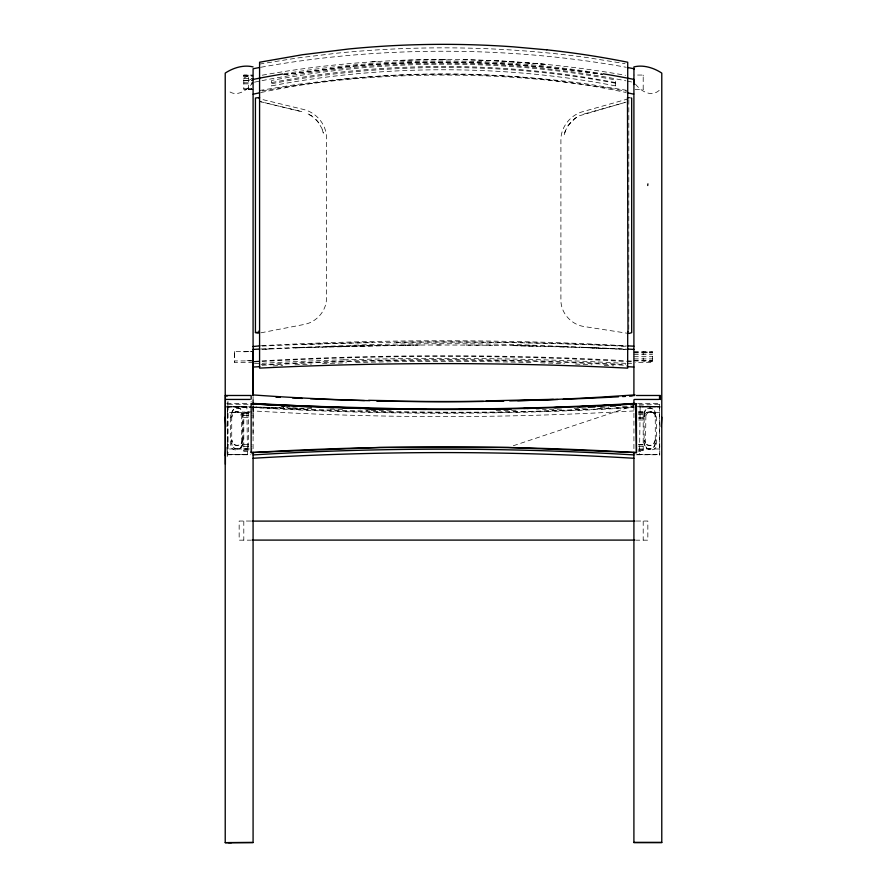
<?xml version="1.0" encoding="UTF-8"?>
<svg xmlns="http://www.w3.org/2000/svg" width="887" height="887" viewBox="0 0 887 887"><rect width="100%" height="100%" fill="white"/><g stroke="black" fill="none" stroke-linecap="round" stroke-linejoin="round"><path stroke-width="0.67" stroke-dasharray="4.43 3.33" d="M242.872 417.145L241.064 412.998A5.466 5.366 0 0 0 233.536 412.998L231.729 417.145C231.551 409.927 243.06 409.938 242.872 417.145L242.872 443.467L241.064 447.625A5.466 5.366 0 0 1 233.536 447.625L231.729 443.467L231.729 413.575L233.536 409.417A5.466 5.366 0 0 1 241.064 409.417L242.872 413.575L242.872 443.467C243.071 450.685 231.529 450.685 231.729 443.467M243.803 75.173L253.094 75.173L243.803 75.073L243.803 89.399L253.094 89.387L248.449 89.332L248.449 75.073M253.083 434.597L253.083 405.492M253.083 408.929L253.094 413.664M635.07 89.399L643.197 89.277M643.197 89.399L643.197 75.051L633.917 75.051M227.305 412.954L227.804 401.933M643.197 75.162L643.197 76.027M253.083 362.339L234.512 362.339L234.512 351.463L253.061 351.474L243.803 351.817M234.512 352.871L234.512 357.406M628.805 99.843L628.772 330.895M644.128 413.586L645.936 409.428A5.466 5.366 0 0 1 653.464 409.428L655.271 413.586L655.271 443.489L653.464 447.647A5.466 5.366 0 0 1 645.936 447.647L644.128 443.489L644.128 413.586C643.951 406.39 655.46 406.39 655.271 413.597M231.729 413.575C231.54 407.543 240.732 405.869 242.561 411.723M655.271 443.478C655.46 450.685 643.94 450.685 644.128 443.478M227.161 456.583L228.059 452.791L228.059 401.623M227.161 448.079L228.059 444.298M227.382 444.165L228.059 441.637M565.485 130.433L564.021 135.389L565.474 130.533L569.321 123.892L574.82 118.492L579.233 115.82L625.934 102.16M371.819 345.664L349.6 346.141L371.331 345.653A566.86 82.635 0 0 1 418.897 345.054L442.524 344.999M567.813 125.932L574.898 118.481L579.355 115.787M253.094 81.848C248.227 89.975 236.463 98.169 227.815 90.407M659.207 90.385C650.559 98.18 638.784 89.942 633.906 81.837M243.803 78.123L248.449 75.661M251.93 78.743L248.449 80.584L250.633 81.105M628.484 98.79L583.081 111.574C570.563 114.889 560.817 126.852 560.906 139.913L560.906 299.873C560.662 313.044 571.394 324.83 584.311 326.571L628.95 333.501M584.056 113.991L624.803 102.537M513.296 445.751L633.806 405.647M260.922 332.813L304.03 324.476C316.537 322.291 326.693 310.705 326.494 297.877L326.483 137.928C326.571 124.49 316.193 112.316 303.221 109.389L258.538 98.59M259.581 64.086L296.702 58.076L337.581 53.12A561.305 293.287 0 0 1 587.693 57.666L625.047 63.653M259.581 90.485L296.702 84.476L337.581 79.531A561.305 293.287 0 0 1 587.693 84.065L626.377 90.274M262.23 90.873L296.702 85.296L337.581 80.34A561.892 293.597 0 0 1 546.758 80.052L587.693 84.886L627.719 91.306M283.685 74.796L348.48 66.492A512.409 254.514 0 0 1 513.24 64.407L546.758 67.268A515.924 256.254 0 0 1 602.672 74.608M283.685 74.597L348.48 66.647A562.036 293.664 0 0 1 513.24 64.673L546.758 67.39A555.672 290.359 0 0 1 602.672 74.408M262.242 75.195A554.286 289.894 0 0 1 304.563 68.576A559.065 292.333 0 0 1 371.819 61.879C456.506 56.269 541.913 60.416 625.501 75.306M371.819 61.868L379.126 61.403M261.122 348.968L370.467 344.555A602.983 109.966 0 0 1 516.544 344.533L625.878 348.968M273.174 365.887L282.676 365.4M261.255 345.742L273.495 345.065A570.906 96.295 0 0 1 343.923 342.216A582.737 98.302 0 0 1 441.937 340.763A585.01 98.69 0 0 1 515.901 341.528A574.898 96.993 0 0 1 587.937 343.834L625.878 345.753M254.447 363.737L273.495 362.683A570.906 96.317 0 0 1 343.912 359.812M243.992 351.529L251.742 351.474M294.95 364.79L311.492 364.069M587.316 409.118L581.861 409.395C463.934 415.316 345.908 410.703 228.059 406.579M596.862 408.652L609.147 408.042M615.966 407.71L633.695 406.834M269.637 348.979L261.998 349.345L302.412 347.593M262.253 346.085C383.982 340.453 505.989 340.497 627.719 346.207M561.671 409.118L542.456 409.727M574.122 408.552L586.584 407.998M600.432 407.366L608.737 407M622.574 406.368L633.651 405.869M278.352 348.569L279.771 348.513M325.329 346.806L347.36 346.196L295.216 347.859L410.648 345.143M322.569 363.603L346.396 362.805M400.07 60.349L442.524 59.462M329.487 346.684L394.748 345.309M355.765 362.561L370.467 362.173A602.983 109.933 0 0 1 516.533 362.173L531.235 362.561M496.11 410.692L517.919 410.237M230.853 454.477L247.462 454.477L246.874 406.8A18.494 0.676 0 0 0 236.729 406.745L231.44 406.8M401.556 345.231L417.478 345.087M415.205 345.098L419.751 345.076M252.518 89.321L248.449 89.332M227.549 406.933L249.48 406.933M661.78 406.933L638.973 406.933M442.136 59.473L446.205 59.462M243.803 75.661L251.93 75.661M243.803 76.36L253.094 76.36M243.803 78.366L253.094 78.366M243.803 80.584L253.094 80.584M243.803 80.695L253.094 80.695M243.803 82.813L253.094 82.813M243.803 83.855L253.094 83.855M248.449 88.423L251.93 88.423M243.803 88.789L251.93 88.789M633.906 351.529L652.488 351.529L652.488 362.339L635.236 362.339M643.197 352.183L652.488 352.183M633.906 352.516L652.488 352.516M633.906 352.871L652.488 352.871M633.906 354.39L652.488 354.39M633.906 356.707L652.488 356.707M633.906 358.902L652.488 358.902M251.42 360.444L243.803 360.931M633.906 360.466L652.488 360.466M253.094 360.931L234.512 360.931L234.512 362.339L234.512 361.441M633.906 360.954L652.488 360.954M637.753 403.319L660.36 403.319M226.739 403.33L249.801 403.33M228.059 404.272L249.868 404.272M639.139 404.272L659.518 404.272M226.739 406.911L251.154 406.889M636.422 406.701L659.518 406.701M225.22 406.922L250.766 406.811M638.817 406.945L659.496 406.933M251.93 411.878L243.803 411.878L243.803 451.416L251.93 451.416M638.551 411.89L643.197 411.89L643.197 451.405L638.551 451.383M638.551 412.056L643.197 412.056M243.803 412.233L251.93 412.233M249.48 412.621L227.549 412.621L227.549 409.384M638.817 412.632L659.451 412.632M243.803 413.486L251.93 413.553M638.551 413.497L643.197 413.53M638.551 414.595L643.197 414.595M243.803 415.626L251.93 415.626M243.803 417.611L251.93 417.611M638.551 417.622L643.197 417.622M638.551 418.376L643.197 418.376M638.551 419.994L643.197 419.994M243.803 444.398L251.93 444.398M638.551 444.409L643.197 444.409M638.551 444.897L643.197 444.897M243.803 446.394L251.93 446.394M638.551 446.516L643.197 446.516M243.803 448.456L251.93 448.456M249.48 448.988L227.549 448.988L227.549 452.137M638.817 448.988L659.451 448.988M243.803 449.787L251.93 449.787M638.551 449.975L643.197 449.975M243.803 450.141L251.93 450.141M638.551 450.152L643.197 450.152M227.549 454.477L250.766 454.477M637.52 454.477L659.451 454.477M227.349 454.765L250.966 454.765M636.034 454.776L659.651 454.776M250.766 521.035L239.157 521.035L239.157 540.161L250.766 540.161M636.234 521.035L647.843 521.035L647.843 540.172L636.234 540.172M437.125 344.976L483.526 345.198M391.234 410.869L366.309 410.215M466.152 345.065L492.607 345.298M655.56 406.834L650.337 406.778A18.483 0.665 0 0 0 640.148 406.834L639.538 454.499L656.147 454.499M486.42 345.209L514.238 345.62A563.688 82.125 0 0 1 579.521 347.382L510.724 345.564M513.24 345.62L535.504 346.085M290.448 407.976L285.026 407.82L287.743 407.887M291.801 408.009L313.688 408.63M293.165 408.042L303.997 408.33M559.775 346.739L564.531 346.884M330.308 409.129L344.156 409.55M540.593 362.805L564.431 363.603M627.719 349.467L581.107 347.449L626.377 349.4M639.083 405.847L660.36 406.612M463.191 59.651L505.169 61.236L546.758 64.452L493.882 60.638M582.715 347.516L605.377 348.425M575.497 364.069L592.05 364.79M604.324 365.4L613.815 365.887M625.878 363.371L587.926 361.464A574.898 96.993 0 0 0 515.901 359.135A585.01 98.69 0 0 0 466.684 358.47M627.22 363.448L632.575 363.737M652.488 361.652L643.197 360.954L643.197 351.485M259.78 101.55L302.19 111.762L259.969 101.539M311.991 116.142L307.257 113.492L311.925 116.13L317.779 121.541L321.848 128.305L323.345 133.128L321.826 128.205M316.038 119.545L319.364 123.681M242.561 413.508L242.872 415.36M659.518 444.298L659.762 446.682M659.762 455.197L659.518 401.534M234.512 351.54L234.512 352.494M253.083 408.574L253.083 407.554A3174.895 3144.992 0 0 0 633.906 407.554M659.451 406.656L659.451 454.776M643.197 521.101L643.197 540.094M633.917 405.459L633.917 451.705M615.334 85.862L615.334 79.908A502.43 264.681 0 0 0 271.666 80.44L271.666 85.862M253.094 396.578L253.094 399.582M253.083 405.448L253.083 451.705M251.154 401.512L251.154 402.11M248.449 411.878L248.449 450.141M243.803 521.101L243.803 540.094M633.917 407.089A3173.109 3173.109 0 0 1 253.083 407.089M254.336 361.331A505.823 75.373 0 0 1 625.845 360.765M627.198 360.843A505.823 75.373 0 0 1 632.608 361.164M633.906 410.925A3174.939 3145.036 0 0 1 253.083 410.925M271.666 82.58A498.76 262.74 0 0 1 615.334 82.58M271.666 83.722A502.43 264.681 0 0 1 615.345 83.178M271.655 85.851A498.76 262.752 0 0 1 615.345 85.851M261.077 67.224A503.217 234.988 0 0 1 625.923 67.224M254.425 82.181A514.648 271.1 0 0 1 625.889 80.817M627.231 81.083A514.648 271.1 0 0 1 632.575 82.181M261.122 92.481A513.196 284.616 0 0 1 625.889 92.47M284.028 73.776A503.749 248.737 0 0 1 601.608 73.554M254.314 361.929A502.097 74.818 0 0 1 260.822 361.541M262.12 361.464A502.097 74.818 0 0 1 632.642 361.918M262.175 365.278A502.097 74.774 0 0 1 627.131 365.411M261.066 364.757A505.823 75.317 0 0 1 625.79 364.579M343.934 359.845A582.737 98.291 0 0 1 466.673 358.481M396.267 342.338A587.626 85.917 0 0 1 626.377 346.296M302.789 344.544A586.573 85.762 0 0 1 372.651 342.67M227.549 406.645L227.549 454.765L227.549 406.645M230.332 417.611L230.332 444.409C230.088 451.727 241.719 451.727 241.475 444.409L241.475 417.622C241.719 410.293 230.099 410.293 230.332 417.622M647.965 183.321L647.843 185.849L647.965 183.321M242.872 439.897L241.064 444.065A5.466 5.366 0 0 1 233.536 444.065L231.729 439.897C231.54 447.103 243.06 447.103 242.872 439.897M644.439 415.304L644.128 417.167C643.951 409.96 655.46 409.971 655.271 417.167L653.464 412.998A5.466 5.366 0 0 0 645.936 412.998L644.439 415.304M655.271 439.908C655.449 447.115 643.951 447.103 644.128 439.908L645.936 444.077A5.466 5.366 0 0 0 653.464 444.077L655.271 439.908M645.869 415.637L645.514 444.409C645.281 451.738 656.901 451.738 656.668 444.409L656.668 417.622C656.912 411.579 647.743 409.75 645.869 415.637M283.674 407.787L252.507 406.956L283.674 407.776"/><path stroke-width="1.33" d="M253.083 356.53L253.094 353.591M253.083 352.815L253.094 68.765A503.217 234.988 0 0 1 259.736 67.467M253.083 395.491L253.083 366.885M627.264 67.467A503.217 234.988 0 0 1 633.95 68.72L633.906 84.52M633.917 94.144L633.917 80.163M633.917 80.673L633.917 79.83M633.917 83.511L633.917 80.761M253.094 359.257L253.094 395.192M253.083 358.304L253.083 356.663M633.917 82.291L633.917 82.946M633.917 80.207L633.917 79.398A503.749 248.737 0 0 0 602.972 73.787M253.083 361.242L253.083 360.643M225.387 455.641L225.753 447.381M661.247 426.569L661.78 417.167M259.126 98.18L259.581 97.481L255.434 98.025L255.434 332.536L258.317 333.19M627.974 332.226L627.486 97.648L629.327 97.67M255.434 332.536L259.37 332.181L258.949 330.995M628.894 333.479L631.677 332.68L631.677 98.169L630.857 97.858M635.059 394.881L603.725 396.944A2647.95 2616.705 0 0 1 509.737 400.913M253.083 349.434L259.78 349.046M259.78 366.664L253.083 367.052L253.083 358.559M628.151 404.25L636.422 403.818L605.888 405.448A3264.903 3264.227 0 0 1 251.997 403.84L251.154 403.818L251.154 452.603A3243.859 3243.194 0 0 1 636.467 452.603L636.422 403.818L607.074 405.437A3241.043 3240.377 0 0 1 599.058 405.825M259.891 345.819L253.083 346.54M251.154 452.581L379.569 447.491L508.051 447.491L636.467 452.603L635.58 403.84M486.231 400.88L553.355 399.316M225.387 464.245L225.387 395.48L251.154 395.48L251.154 399.106M636.422 395.48L660.36 395.48L660.36 399.56M225.686 399.438L250.023 399.438M634.371 399.449L658.708 399.449M252.063 521.101L634.937 521.101M252.063 540.094L634.937 540.094M253.094 66.935C243.737 64.507 233.104 67.867 225.22 73.1L225.22 842.65L253.083 842.395L253.083 521.035M633.917 842.395L661.78 842.395M228.458 842.639L253.094 842.639M225.22 842.65L231.529 842.65M368.637 400.292L387.076 400.658M252.507 403.397L303.997 406.035L401.334 408.763A3240.943 3240.278 0 0 0 635.037 403.397M627.22 345.83L633.906 346.196M627.209 349.046L633.906 349.434M627.209 366.664L633.906 367.052M546.758 49.838L513.24 46.834A508.085 263.827 0 0 0 348.48 49.018L302.412 54.739L259.581 62.234L259.581 368.116A563.134 82.336 0 0 1 627.663 368.138L627.719 331.494M225.387 395.48L227.161 396.112M627.719 97.825L627.719 62.234A512.52 266.155 0 0 0 546.769 49.816M225.22 417.156L225.753 426.558M659.518 396.434L659.518 399.161M633.906 69.452L633.906 66.924C643.263 64.507 653.896 67.867 661.78 73.1L661.78 842.617L633.906 842.617L633.917 452.259M633.906 95.33L633.906 395.846M633.917 399.948L633.917 404.605M253.083 351.052L253.083 359.889M253.083 399.915L253.083 404.583M253.083 452.259L253.083 520.791M253.083 454.909A3161.978 3161.978 0 0 1 633.917 454.909M253.083 458.269A3163.752 3133.959 0 0 1 633.906 458.269M253.128 79.431A503.749 248.737 0 0 1 282.665 74.009M253.128 94.21A513.196 284.616 0 0 1 259.78 92.758M627.22 92.758A513.196 284.616 0 0 1 633.872 94.199M632.287 396.023A3209.188 3178.398 0 0 1 629.526 396.179M625.39 396.422A3209.188 3178.398 0 0 1 622.63 396.567M618.494 396.799A3209.188 3178.398 0 0 1 563.278 399.305M557.746 399.505A3209.188 3178.398 0 0 1 539.795 400.092M534.273 400.248A3209.188 3178.398 0 0 1 517.698 400.669M503.883 400.957A3209.188 3178.398 0 0 1 376.787 400.813M369.879 400.669A3209.188 3178.398 0 0 1 310.494 398.762M302.212 398.418A3209.188 3178.398 0 0 1 292.544 397.975M280.126 397.376A3209.188 3178.398 0 0 1 275.979 397.165M539.163 408.641A3207.547 3206.882 0 0 1 536.402 408.73M284.195 406.091A3207.547 3206.882 0 0 1 281.445 405.947M595.055 406.013A3241.043 3240.377 0 0 1 579.034 406.723M566.97 407.211A3241.043 3240.377 0 0 1 554.907 407.643M538.83 408.153A3241.043 3240.377 0 0 1 526.889 408.486M510.879 408.852A3241.043 3240.377 0 0 1 477.339 409.373M413.664 409.406A3241.043 3240.377 0 0 1 364.945 408.585M360.898 408.486A3241.043 3240.377 0 0 1 343.269 407.987M333.601 407.676A3241.043 3240.377 0 0 1 321.161 407.222M311.481 406.845A3241.043 3240.377 0 0 1 299.041 406.313M289.373 405.869A3241.043 3240.377 0 0 1 278.396 405.326M271.577 404.971A3241.043 3240.377 0 0 1 251.154 403.818L369.923 408.619A3265.18 3264.504 0 0 0 426.004 409.406M502.829 401.079A2647.95 2616.705 0 0 1 486.231 401.39M483.47 401.434A2647.95 2616.705 0 0 1 376.942 400.891M364.49 400.547A2647.95 2616.705 0 0 1 252.54 394.892M615.733 405.958A3207.37 3206.705 0 0 1 610.212 406.246M595.033 407A3207.37 3206.705 0 0 1 588.125 407.31M620.734 404.66A3265.18 3264.504 0 0 1 597.672 405.825M594.933 405.958A3265.18 3264.504 0 0 1 577.138 406.734M567.547 407.111A3265.18 3264.504 0 0 1 553.854 407.599M538.786 408.075A3265.18 3264.504 0 0 1 523.674 408.475M511.311 408.752A3265.18 3264.504 0 0 1 458.967 409.417"/></g></svg>
